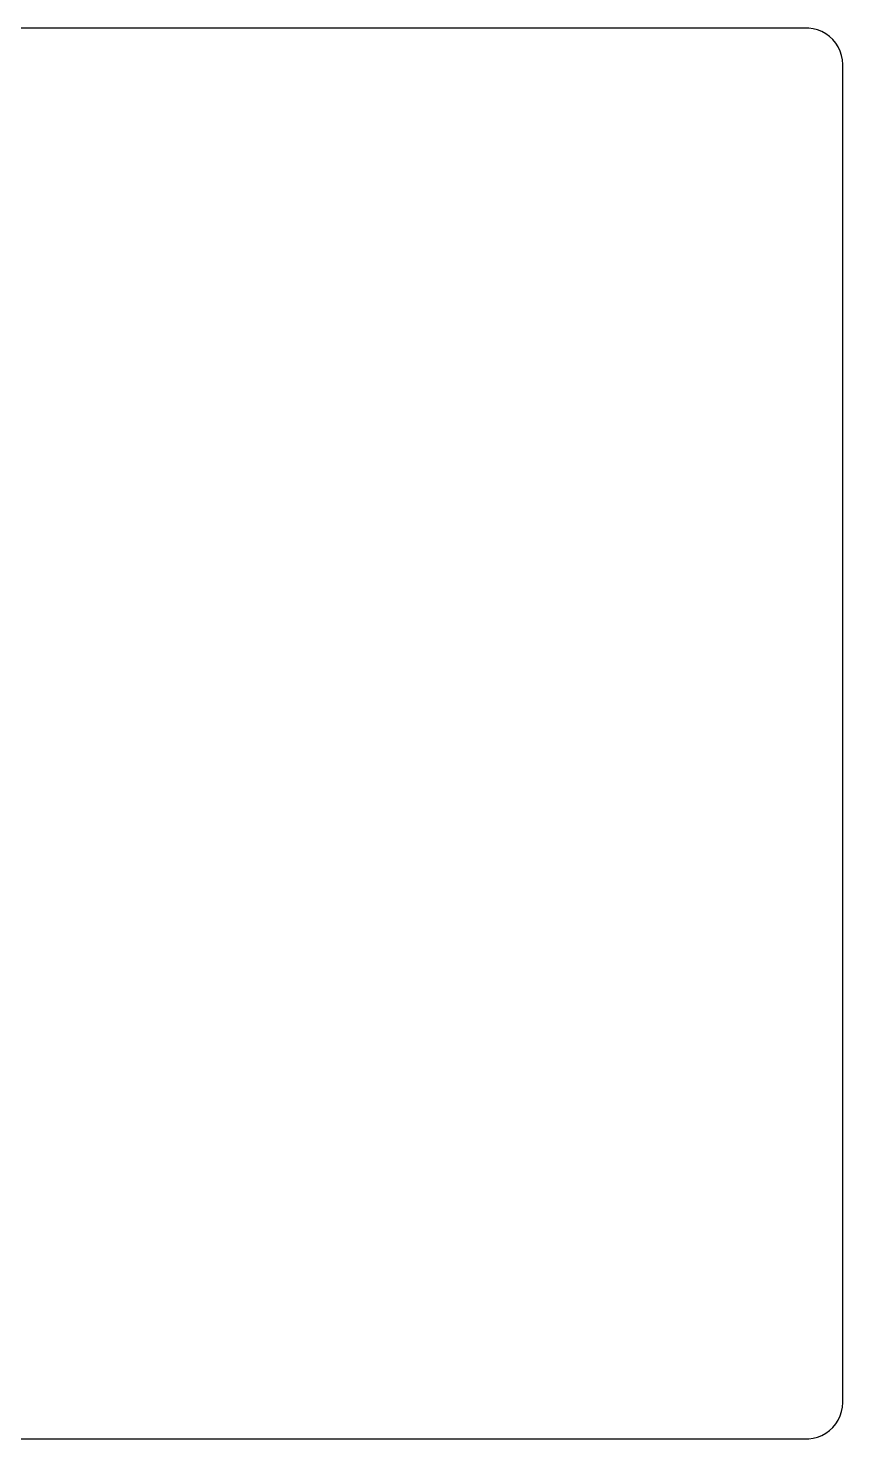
# Model space of a CAD drawing. Header units: metres. Extents: x -112 to 112, y -97 to 97.
# Drawn here: x 0 to 112, y -97 to 97 of the extents above; entities that cross this region are included whole.
import ezdxf

# ---------------------------------------------------------------- set-up
doc = ezdxf.new("R2010")
doc.units = ezdxf.units.M

msp = doc.modelspace()

# ---------------------------------------------------------------- linework, layer by layer
for p, q in [((107.314, 96.9901), (-107.314, 96.9901)), ((107.937, 96.9114), (107.314, 96.9901)), ((108.545, 96.7553), (107.937, 96.9114)), ((109.129, 96.5241), (108.545, 96.7553)), ((109.679, 96.2216), (109.129, 96.5241)), ((110.187, 95.8526), (109.679, 96.2216)), ((110.645, 95.4227), (110.187, 95.8526)), ((111.045, 94.9389), (110.645, 95.4227)), ((111.382, 94.4088), (111.045, 94.9389)), ((111.649, 93.8406), (111.382, 94.4088)), ((111.843, 93.2434), (111.649, 93.8406)), ((111.961, 92.6267), (111.843, 93.2434)), ((112, 92), (111.961, 92.6267)), ((112, -92), (112, 92)), ((111.843, -93.2434), (111.961, -92.6267)), ((111.961, -92.6267), (112, -92)), ((110.645, -95.4227), (111.045, -94.9389)), ((111.045, -94.9389), (111.382, -94.4088)), ((111.382, -94.4088), (111.649, -93.8406)), ((111.649, -93.8406), (111.843, -93.2434)), ((-107.314, -96.9901), (107.314, -96.9901)), ((107.314, -96.9901), (107.937, -96.9114)), ((107.937, -96.9114), (108.545, -96.7553)), ((108.545, -96.7553), (109.129, -96.5241)), ((109.129, -96.5241), (109.679, -96.2216)), ((109.679, -96.2216), (110.187, -95.8526)), ((110.187, -95.8526), (110.645, -95.4227))]:
    msp.add_line(p, q)

doc.saveas('drawing.dxf')
